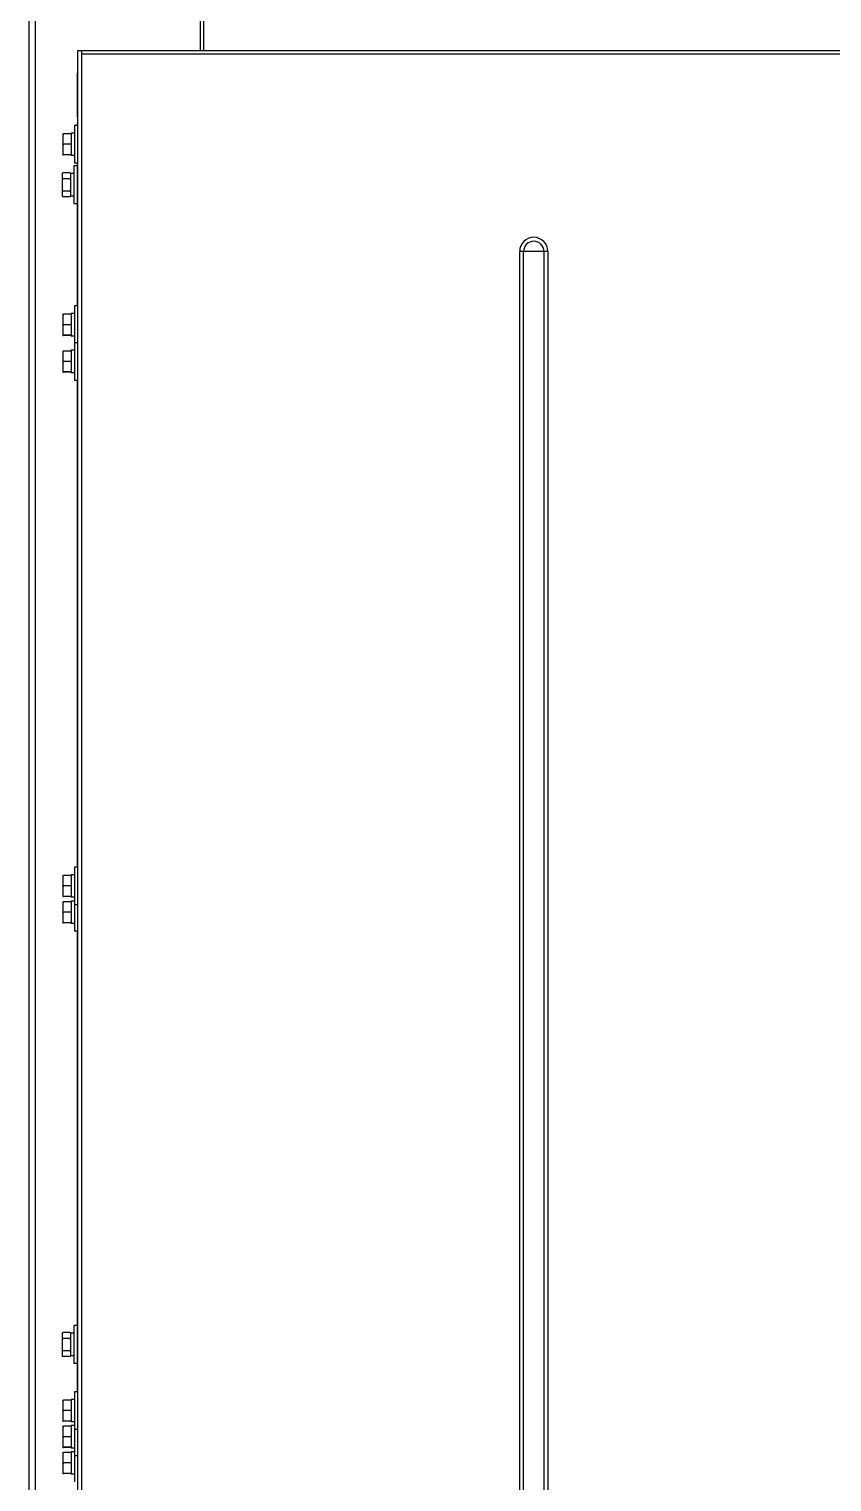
# Model space of a CAD drawing. Header units: millimetres. Extents: x 32496 to 166256, y 3504 to 23939.
# Drawn here: x 47929 to 48311, y 20758 to 21451 of the extents above; entities that cross this region are included whole.
import ezdxf

# ---------------------------------------------------------------- set-up
doc = ezdxf.new("R2010")
doc.units = ezdxf.units.MM
for name, color, linetype in [('2401-01144-S-M6-16HWM_1_0', 7, 'Continuous'), ('4215-19366_1_1_0', 7, 'Continuous'), ('4215-19373_1_1_0', 7, 'Continuous'), ('4215-19398_1-20250317_1_0', 7, 'Continuous'), ('4215-23304_2_1_1_0', 7, 'Continuous'), ('4215-HRQZZ01_1_1_0', 7, 'Continuous'), ('FG-S100X100-2232_0', 7, 'Continuous')]:
    doc.layers.add(name, color=color, linetype=linetype)

msp = doc.modelspace()

# ---------------------------------------------------------------- linework, layer by layer
at = {"layer": '2401-01144-S-M6-16HWM_1_0', "color": 7, "linetype": 'Continuous'}
for p, q in [((47951.94, 21404.888), (47950.34, 21404.888)), ((47950.34, 21404.888), (47950.34, 21386.888)), ((47944.74, 21400.908), (47944.74, 21390.869)), ((47948.44, 21400.914), (47945.04, 21400.914)), ((47950.34, 21401.238), (47948.74, 21401.238)), ((47948.74, 21401.238), (47948.74, 21390.538)), ((47948.44, 21395.939), (47945.04, 21395.939)), ((47948.44, 21390.914), (47945.04, 21390.914)), ((47948.44, 21390.863), (47945.04, 21390.863)), ((47950.34, 21390.538), (47948.74, 21390.538)), ((47951.64, 21385.638), (47950.04, 21385.638)), ((47950.04, 21385.638), (47950.04, 21367.638)), ((47951.94, 21386.888), (47950.34, 21386.888)), ((47944.44, 21382.112), (47944.682, 21382.354)), ((47944.44, 21382.112), (47944.44, 21371.165)), ((47948.14, 21382.411), (47944.74, 21382.411)), ((47948.14, 21379.436), (47944.74, 21379.436)), ((47948.44, 21382.112), (47948.197, 21382.354)), ((47948.44, 21382.112), (47948.44, 21371.165)), ((47950.04, 21381.988), (47948.44, 21381.988)), ((47944.44, 21371.165), (47944.682, 21370.922)), ((47944.682, 21370.922), (47944.74, 21370.866)), ((47948.14, 21373.663), (47944.74, 21373.663)), ((47948.14, 21370.866), (47944.74, 21370.866)), ((47948.198, 21370.922), (47948.14, 21370.866)), ((47948.44, 21371.165), (47948.197, 21370.922)), ((47950.04, 21371.288), (47948.44, 21371.288)), ((47951.64, 21367.638), (47950.04, 21367.638)), ((47944.74, 21314.908), (47944.74, 21304.869)), ((47948.44, 21314.914), (47945.04, 21314.914)), ((47950.34, 21315.238), (47948.74, 21315.238)), ((47948.74, 21315.238), (47948.74, 21304.538)), ((47951.94, 21318.888), (47950.34, 21318.888)), ((47950.34, 21318.888), (47950.34, 21301.388)), ((47948.44, 21309.939), (47945.04, 21309.939)), ((47948.44, 21304.914), (47945.04, 21304.914)), ((47948.44, 21304.863), (47945.04, 21304.863)), ((47950.34, 21304.538), (47948.74, 21304.538)), ((47951.94, 21301.388), (47950.34, 21301.388)), ((47950.34, 21301.388), (47950.34, 21283.388)), ((47944.74, 21297.408), (47944.74, 21287.369)), ((47948.44, 21297.414), (47945.04, 21297.414)), ((47950.34, 21297.738), (47948.74, 21297.738)), ((47948.74, 21297.738), (47948.74, 21287.038)), ((47948.44, 21292.439), (47945.04, 21292.439)), ((47948.44, 21287.414), (47945.04, 21287.414)), ((47948.44, 21287.363), (47945.04, 21287.363)), ((47950.34, 21287.038), (47948.74, 21287.038)), ((47951.94, 21283.388), (47950.34, 21283.388)), ((47951.94, 21051.388), (47950.34, 21051.388)), ((47950.34, 21051.388), (47950.34, 21033.388)), ((47944.74, 21047.408), (47944.74, 21037.369)), ((47948.44, 21047.414), (47945.04, 21047.414)), ((47950.34, 21047.738), (47948.74, 21047.738)), ((47948.74, 21047.738), (47948.74, 21037.038)), ((47948.44, 21042.439), (47945.04, 21042.439)), ((47948.44, 21037.414), (47945.04, 21037.414)), ((47944.74, 21034.908), (47944.74, 21024.869)), ((47948.44, 21037.363), (47945.04, 21037.363)), ((47948.44, 21034.914), (47945.04, 21034.914)), ((47950.34, 21037.038), (47948.74, 21037.038)), ((47950.34, 21035.238), (47948.74, 21035.238)), ((47948.74, 21035.238), (47948.74, 21024.538)), ((47950.34, 21033.389), (47950.34, 21020.888)), ((47951.94, 21033.388), (47950.34, 21033.388)), ((47948.44, 21029.939), (47945.04, 21029.939)), ((47948.44, 21024.914), (47945.04, 21024.914)), ((47948.44, 21024.863), (47945.04, 21024.863)), ((47950.34, 21024.538), (47948.74, 21024.538)), ((47951.94, 21020.888), (47950.34, 21020.888)), ((47948.14, 20829.661), (47944.74, 20829.661)), ((47951.64, 20832.888), (47950.04, 20832.888)), ((47950.04, 20832.888), (47950.04, 20814.888)), ((47944.44, 20829.362), (47944.682, 20829.604)), ((47944.44, 20829.362), (47944.44, 20818.415)), ((47948.14, 20826.686), (47944.74, 20826.686)), ((47948.44, 20829.362), (47948.197, 20829.604)), ((47948.44, 20829.362), (47948.44, 20818.415)), ((47950.04, 20829.238), (47948.44, 20829.238)), ((47944.44, 20818.415), (47944.682, 20818.172)), ((47944.682, 20818.172), (47944.74, 20818.116)), ((47948.14, 20820.913), (47944.74, 20820.913)), ((47948.14, 20818.116), (47944.74, 20818.116)), ((47948.198, 20818.172), (47948.14, 20818.116)), ((47948.44, 20818.415), (47948.197, 20818.172)), ((47950.04, 20818.538), (47948.44, 20818.538)), ((47951.64, 20814.888), (47950.04, 20814.888)), ((47944.74, 20797.408), (47944.74, 20787.369)), ((47948.44, 20797.414), (47945.04, 20797.414)), ((47950.34, 20797.738), (47948.74, 20797.738)), ((47948.74, 20797.738), (47948.74, 20787.038)), ((47951.94, 20801.388), (47950.34, 20801.388)), ((47950.34, 20801.388), (47950.34, 20783.388)), ((47948.44, 20792.439), (47945.04, 20792.439)), ((47944.74, 20784.908), (47944.74, 20774.869)), ((47948.44, 20787.414), (47945.04, 20787.414)), ((47948.44, 20787.363), (47945.04, 20787.363)), ((47948.44, 20784.914), (47945.04, 20784.914)), ((47950.34, 20787.038), (47948.74, 20787.038)), ((47950.34, 20785.238), (47948.74, 20785.238)), ((47948.74, 20785.238), (47948.74, 20774.538)), ((47950.34, 20783.389), (47950.34, 20770.888)), ((47951.94, 20783.388), (47950.34, 20783.388)), ((47948.44, 20779.939), (47945.04, 20779.939)), ((47948.44, 20774.914), (47945.04, 20774.914)), ((47948.44, 20774.863), (47945.04, 20774.863)), ((47950.34, 20774.538), (47948.74, 20774.538)), ((47944.74, 20772.408), (47944.74, 20762.369)), ((47948.44, 20772.414), (47945.04, 20772.414)), ((47948.44, 20767.439), (47945.04, 20767.439)), ((47950.34, 20772.738), (47948.74, 20772.738)), ((47948.74, 20772.738), (47948.74, 20762.038)), ((47950.34, 20770.889), (47950.34, 20758.388)), ((47951.94, 20770.888), (47950.34, 20770.888)), ((47948.44, 20762.414), (47945.04, 20762.414)), ((47948.44, 20762.363), (47945.04, 20762.363)), ((47950.34, 20762.038), (47948.74, 20762.038))]:
    msp.add_line(p, q, dxfattribs=at)
for points, knots in [([(47944.74, 21400.908), (47944.763, 21400.908), (47944.863, 21400.91), (47944.963, 21400.912), (47945.04, 21400.914)], [0, 0, 0, 0, 0.2336903, 1, 1, 1, 1]), ([(47945.04, 21400.914), (47945.013, 21400.867), (47944.907, 21400.681), (47944.808, 21400.49), (47944.74, 21400.345)], [0, 0, 0, 0, 0.2509109, 1, 1, 1, 1]), ([(47948.74, 21400.908), (47948.716, 21400.908), (47948.616, 21400.91), (47948.516, 21400.912), (47948.44, 21400.914)], [0, 0, 0, 0, 0.2336895, 1, 1, 1, 1]), ([(47948.44, 21400.914), (47948.467, 21400.867), (47948.573, 21400.681), (47948.671, 21400.49), (47948.74, 21400.345)], [0, 0, 0, 0, 0.2509104, 1, 1, 1, 1]), ([(47944.74, 21396.508), (47944.763, 21396.46), (47944.856, 21396.267), (47944.959, 21396.079), (47945.04, 21395.939)], [0, 0, 0, 0, 0.2491229, 1, 1, 1, 1]), ([(47945.04, 21395.939), (47945.013, 21395.892), (47944.907, 21395.704), (47944.808, 21395.512), (47944.74, 21395.365)], [0, 0, 0, 0, 0.2508448, 1, 1, 1, 1]), ([(47944.74, 21391.488), (47944.763, 21391.44), (47944.856, 21391.245), (47944.959, 21391.055), (47945.04, 21390.914)], [0, 0, 0, 0, 0.2491901, 1, 1, 1, 1]), ([(47945.04, 21390.914), (47945.013, 21390.914), (47944.913, 21390.912), (47944.813, 21390.91), (47944.74, 21390.908)], [0, 0, 0, 0, 0.2655139, 1, 1, 1, 1]), ([(47944.74, 21390.869), (47944.763, 21390.868), (47944.863, 21390.866), (47944.963, 21390.864), (47945.04, 21390.863)], [0, 0, 0, 0, 0.2336903, 1, 1, 1, 1]), ([(47948.74, 21396.508), (47948.717, 21396.46), (47948.623, 21396.267), (47948.521, 21396.079), (47948.44, 21395.939)], [0, 0, 0, 0, 0.2491233, 1, 1, 1, 1]), ([(47948.44, 21395.939), (47948.467, 21395.892), (47948.573, 21395.704), (47948.671, 21395.512), (47948.74, 21395.365)], [0, 0, 0, 0, 0.2508442, 1, 1, 1, 1]), ([(47948.74, 21391.488), (47948.717, 21391.44), (47948.623, 21391.245), (47948.521, 21391.055), (47948.44, 21390.914)], [0, 0, 0, 0, 0.2491904, 1, 1, 1, 1]), ([(47948.44, 21390.914), (47948.466, 21390.914), (47948.566, 21390.912), (47948.666, 21390.91), (47948.74, 21390.908)], [0, 0, 0, 0, 0.2655125, 1, 1, 1, 1]), ([(47948.74, 21390.869), (47948.716, 21390.868), (47948.616, 21390.866), (47948.516, 21390.864), (47948.44, 21390.863)], [0, 0, 0, 0, 0.2336895, 1, 1, 1, 1]), ([(47944.74, 21382.411), (47944.713, 21382.383), (47944.609, 21382.273), (47944.51, 21382.159), (47944.44, 21382.071)], [0, 0, 0, 0, 0.2550729, 1, 1, 1, 1]), ([(47944.44, 21379.776), (47944.463, 21379.747), (47944.558, 21379.629), (47944.66, 21379.518), (47944.74, 21379.436)], [0, 0, 0, 0, 0.2448497, 1, 1, 1, 1]), ([(47948.14, 21382.411), (47948.167, 21382.383), (47948.271, 21382.273), (47948.37, 21382.159), (47948.44, 21382.071)], [0, 0, 0, 0, 0.2550721, 1, 1, 1, 1]), ([(47948.44, 21379.776), (47948.417, 21379.747), (47948.321, 21379.629), (47948.219, 21379.518), (47948.14, 21379.436)], [0, 0, 0, 0, 0.2448497, 1, 1, 1, 1]), ([(47944.74, 21373.663), (47944.713, 21373.637), (47944.609, 21373.534), (47944.51, 21373.427), (47944.44, 21373.343)], [0, 0, 0, 0, 0.2556467, 1, 1, 1, 1]), ([(47944.44, 21371.185), (47944.459, 21371.163), (47944.536, 21371.073), (47944.618, 21370.986), (47944.682, 21370.922)], [0, 0, 0, 0, 0.2451928, 1, 1, 1, 1]), ([(47948.14, 21373.663), (47948.167, 21373.637), (47948.27, 21373.534), (47948.37, 21373.427), (47948.44, 21373.343)], [0, 0, 0, 0, 0.2556459, 1, 1, 1, 1]), ([(47948.44, 21371.185), (47948.421, 21371.163), (47948.343, 21371.073), (47948.261, 21370.986), (47948.197, 21370.922)], [0, 0, 0, 0, 0.2451926, 1, 1, 1, 1]), ([(47944.74, 21314.908), (47944.763, 21314.908), (47944.863, 21314.91), (47944.963, 21314.912), (47945.04, 21314.914)], [0, 0, 0, 0, 0.2336903, 1, 1, 1, 1]), ([(47945.04, 21314.914), (47945.013, 21314.867), (47944.907, 21314.681), (47944.808, 21314.49), (47944.74, 21314.345)], [0, 0, 0, 0, 0.2509109, 1, 1, 1, 1]), ([(47948.74, 21314.908), (47948.716, 21314.908), (47948.616, 21314.91), (47948.516, 21314.912), (47948.44, 21314.914)], [0, 0, 0, 0, 0.2336895, 1, 1, 1, 1]), ([(47948.44, 21314.914), (47948.467, 21314.867), (47948.573, 21314.681), (47948.671, 21314.49), (47948.74, 21314.345)], [0, 0, 0, 0, 0.2509104, 1, 1, 1, 1]), ([(47944.74, 21310.508), (47944.763, 21310.46), (47944.856, 21310.267), (47944.959, 21310.079), (47945.04, 21309.939)], [0, 0, 0, 0, 0.2491229, 1, 1, 1, 1]), ([(47945.04, 21309.939), (47945.013, 21309.892), (47944.907, 21309.704), (47944.808, 21309.512), (47944.74, 21309.365)], [0, 0, 0, 0, 0.2508448, 1, 1, 1, 1]), ([(47948.74, 21310.508), (47948.717, 21310.46), (47948.623, 21310.267), (47948.521, 21310.079), (47948.44, 21309.939)], [0, 0, 0, 0, 0.2491233, 1, 1, 1, 1]), ([(47948.44, 21309.939), (47948.467, 21309.892), (47948.573, 21309.704), (47948.671, 21309.512), (47948.74, 21309.365)], [0, 0, 0, 0, 0.2508442, 1, 1, 1, 1]), ([(47944.74, 21305.488), (47944.763, 21305.44), (47944.856, 21305.245), (47944.959, 21305.055), (47945.04, 21304.914)], [0, 0, 0, 0, 0.2491901, 1, 1, 1, 1]), ([(47945.04, 21304.914), (47945.013, 21304.914), (47944.913, 21304.912), (47944.813, 21304.91), (47944.74, 21304.908)], [0, 0, 0, 0, 0.2655139, 1, 1, 1, 1]), ([(47944.74, 21304.869), (47944.763, 21304.868), (47944.863, 21304.866), (47944.963, 21304.864), (47945.04, 21304.863)], [0, 0, 0, 0, 0.2336903, 1, 1, 1, 1]), ([(47948.74, 21305.488), (47948.717, 21305.44), (47948.623, 21305.245), (47948.521, 21305.055), (47948.44, 21304.914)], [0, 0, 0, 0, 0.2491904, 1, 1, 1, 1]), ([(47948.44, 21304.914), (47948.466, 21304.914), (47948.566, 21304.912), (47948.666, 21304.91), (47948.74, 21304.908)], [0, 0, 0, 0, 0.2655125, 1, 1, 1, 1]), ([(47948.74, 21304.869), (47948.716, 21304.868), (47948.616, 21304.866), (47948.516, 21304.864), (47948.44, 21304.863)], [0, 0, 0, 0, 0.2336895, 1, 1, 1, 1]), ([(47944.74, 21297.408), (47944.763, 21297.408), (47944.863, 21297.41), (47944.963, 21297.412), (47945.04, 21297.414)], [0, 0, 0, 0, 0.2336903, 1, 1, 1, 1]), ([(47945.04, 21297.414), (47945.013, 21297.367), (47944.907, 21297.181), (47944.808, 21296.99), (47944.74, 21296.845)], [0, 0, 0, 0, 0.2509109, 1, 1, 1, 1]), ([(47948.74, 21297.408), (47948.716, 21297.408), (47948.616, 21297.41), (47948.516, 21297.412), (47948.44, 21297.414)], [0, 0, 0, 0, 0.2336895, 1, 1, 1, 1]), ([(47948.44, 21297.414), (47948.467, 21297.367), (47948.573, 21297.181), (47948.671, 21296.99), (47948.74, 21296.845)], [0, 0, 0, 0, 0.2509104, 1, 1, 1, 1]), ([(47944.74, 21293.008), (47944.763, 21292.96), (47944.856, 21292.767), (47944.959, 21292.579), (47945.04, 21292.439)], [0, 0, 0, 0, 0.2491229, 1, 1, 1, 1]), ([(47945.04, 21292.439), (47945.013, 21292.392), (47944.907, 21292.204), (47944.808, 21292.012), (47944.74, 21291.865)], [0, 0, 0, 0, 0.2508448, 1, 1, 1, 1]), ([(47944.74, 21287.988), (47944.763, 21287.94), (47944.856, 21287.745), (47944.959, 21287.555), (47945.04, 21287.414)], [0, 0, 0, 0, 0.2491901, 1, 1, 1, 1]), ([(47945.04, 21287.414), (47945.013, 21287.414), (47944.913, 21287.412), (47944.813, 21287.41), (47944.74, 21287.408)], [0, 0, 0, 0, 0.2655139, 1, 1, 1, 1]), ([(47944.74, 21287.369), (47944.763, 21287.368), (47944.863, 21287.366), (47944.963, 21287.364), (47945.04, 21287.363)], [0, 0, 0, 0, 0.2336903, 1, 1, 1, 1]), ([(47948.74, 21293.008), (47948.717, 21292.96), (47948.623, 21292.767), (47948.521, 21292.579), (47948.44, 21292.439)], [0, 0, 0, 0, 0.2491233, 1, 1, 1, 1]), ([(47948.44, 21292.439), (47948.467, 21292.392), (47948.573, 21292.204), (47948.671, 21292.012), (47948.74, 21291.865)], [0, 0, 0, 0, 0.2508442, 1, 1, 1, 1]), ([(47948.74, 21287.988), (47948.717, 21287.94), (47948.623, 21287.745), (47948.521, 21287.555), (47948.44, 21287.414)], [0, 0, 0, 0, 0.2491904, 1, 1, 1, 1]), ([(47948.44, 21287.414), (47948.466, 21287.414), (47948.566, 21287.412), (47948.666, 21287.41), (47948.74, 21287.408)], [0, 0, 0, 0, 0.2655125, 1, 1, 1, 1]), ([(47948.74, 21287.369), (47948.716, 21287.368), (47948.616, 21287.366), (47948.516, 21287.364), (47948.44, 21287.363)], [0, 0, 0, 0, 0.2336895, 1, 1, 1, 1]), ([(47944.74, 21047.408), (47944.763, 21047.408), (47944.863, 21047.41), (47944.963, 21047.412), (47945.04, 21047.414)], [0, 0, 0, 0, 0.2336903, 1, 1, 1, 1]), ([(47945.04, 21047.414), (47945.013, 21047.367), (47944.907, 21047.181), (47944.808, 21046.99), (47944.74, 21046.845)], [0, 0, 0, 0, 0.2509109, 1, 1, 1, 1]), ([(47948.74, 21047.408), (47948.716, 21047.408), (47948.616, 21047.41), (47948.516, 21047.412), (47948.44, 21047.414)], [0, 0, 0, 0, 0.2336895, 1, 1, 1, 1]), ([(47948.44, 21047.414), (47948.467, 21047.367), (47948.573, 21047.181), (47948.671, 21046.99), (47948.74, 21046.845)], [0, 0, 0, 0, 0.2509104, 1, 1, 1, 1]), ([(47944.74, 21043.008), (47944.763, 21042.96), (47944.856, 21042.767), (47944.959, 21042.579), (47945.04, 21042.439)], [0, 0, 0, 0, 0.2491229, 1, 1, 1, 1]), ([(47945.04, 21042.439), (47945.013, 21042.392), (47944.907, 21042.204), (47944.808, 21042.012), (47944.74, 21041.865)], [0, 0, 0, 0, 0.2508448, 1, 1, 1, 1]), ([(47944.74, 21037.988), (47944.763, 21037.94), (47944.856, 21037.745), (47944.959, 21037.555), (47945.04, 21037.414)], [0, 0, 0, 0, 0.2491901, 1, 1, 1, 1]), ([(47945.04, 21037.414), (47945.013, 21037.414), (47944.913, 21037.412), (47944.813, 21037.41), (47944.74, 21037.408)], [0, 0, 0, 0, 0.2655139, 1, 1, 1, 1]), ([(47948.74, 21043.008), (47948.717, 21042.96), (47948.623, 21042.767), (47948.521, 21042.579), (47948.44, 21042.439)], [0, 0, 0, 0, 0.2491233, 1, 1, 1, 1]), ([(47948.44, 21042.439), (47948.467, 21042.392), (47948.573, 21042.204), (47948.671, 21042.012), (47948.74, 21041.865)], [0, 0, 0, 0, 0.2508442, 1, 1, 1, 1]), ([(47948.74, 21037.988), (47948.717, 21037.94), (47948.623, 21037.745), (47948.521, 21037.555), (47948.44, 21037.414)], [0, 0, 0, 0, 0.2491904, 1, 1, 1, 1]), ([(47948.44, 21037.414), (47948.466, 21037.414), (47948.566, 21037.412), (47948.666, 21037.41), (47948.74, 21037.408)], [0, 0, 0, 0, 0.2655125, 1, 1, 1, 1]), ([(47944.74, 21037.369), (47944.763, 21037.368), (47944.863, 21037.366), (47944.963, 21037.364), (47945.04, 21037.363)], [0, 0, 0, 0, 0.2336903, 1, 1, 1, 1]), ([(47944.74, 21034.908), (47944.763, 21034.908), (47944.863, 21034.91), (47944.963, 21034.912), (47945.04, 21034.914)], [0, 0, 0, 0, 0.2336903, 1, 1, 1, 1]), ([(47945.04, 21034.914), (47945.013, 21034.867), (47944.907, 21034.681), (47944.808, 21034.49), (47944.74, 21034.345)], [0, 0, 0, 0, 0.2509109, 1, 1, 1, 1]), ([(47944.74, 21030.508), (47944.763, 21030.46), (47944.856, 21030.267), (47944.959, 21030.079), (47945.04, 21029.939)], [0, 0, 0, 0, 0.2491229, 1, 1, 1, 1]), ([(47948.74, 21037.369), (47948.716, 21037.368), (47948.616, 21037.366), (47948.516, 21037.364), (47948.44, 21037.363)], [0, 0, 0, 0, 0.2336895, 1, 1, 1, 1]), ([(47948.74, 21034.908), (47948.716, 21034.908), (47948.616, 21034.91), (47948.516, 21034.912), (47948.44, 21034.914)], [0, 0, 0, 0, 0.2336895, 1, 1, 1, 1]), ([(47948.44, 21034.914), (47948.467, 21034.867), (47948.573, 21034.681), (47948.671, 21034.49), (47948.74, 21034.345)], [0, 0, 0, 0, 0.2509104, 1, 1, 1, 1]), ([(47948.74, 21030.508), (47948.717, 21030.46), (47948.623, 21030.267), (47948.521, 21030.079), (47948.44, 21029.939)], [0, 0, 0, 0, 0.2491233, 1, 1, 1, 1]), ([(47945.04, 21029.939), (47945.013, 21029.892), (47944.907, 21029.704), (47944.808, 21029.512), (47944.74, 21029.365)], [0, 0, 0, 0, 0.2508448, 1, 1, 1, 1]), ([(47944.74, 21025.488), (47944.763, 21025.44), (47944.856, 21025.245), (47944.959, 21025.055), (47945.04, 21024.914)], [0, 0, 0, 0, 0.2491901, 1, 1, 1, 1]), ([(47945.04, 21024.914), (47945.013, 21024.914), (47944.913, 21024.912), (47944.813, 21024.91), (47944.74, 21024.908)], [0, 0, 0, 0, 0.2655139, 1, 1, 1, 1]), ([(47944.74, 21024.869), (47944.763, 21024.868), (47944.863, 21024.866), (47944.963, 21024.864), (47945.04, 21024.863)], [0, 0, 0, 0, 0.2336903, 1, 1, 1, 1]), ([(47948.44, 21029.939), (47948.467, 21029.892), (47948.573, 21029.704), (47948.671, 21029.512), (47948.74, 21029.365)], [0, 0, 0, 0, 0.2508442, 1, 1, 1, 1]), ([(47948.74, 21025.488), (47948.717, 21025.44), (47948.623, 21025.245), (47948.521, 21025.055), (47948.44, 21024.914)], [0, 0, 0, 0, 0.2491904, 1, 1, 1, 1]), ([(47948.44, 21024.914), (47948.466, 21024.914), (47948.566, 21024.912), (47948.666, 21024.91), (47948.74, 21024.908)], [0, 0, 0, 0, 0.2655125, 1, 1, 1, 1]), ([(47948.74, 21024.869), (47948.716, 21024.868), (47948.616, 21024.866), (47948.516, 21024.864), (47948.44, 21024.863)], [0, 0, 0, 0, 0.2336895, 1, 1, 1, 1]), ([(47944.74, 20829.661), (47944.713, 20829.633), (47944.609, 20829.523), (47944.51, 20829.409), (47944.44, 20829.321)], [0, 0, 0, 0, 0.2550729, 1, 1, 1, 1]), ([(47948.14, 20829.661), (47948.167, 20829.633), (47948.271, 20829.523), (47948.37, 20829.409), (47948.44, 20829.321)], [0, 0, 0, 0, 0.2550721, 1, 1, 1, 1]), ([(47944.44, 20827.026), (47944.463, 20826.997), (47944.558, 20826.879), (47944.66, 20826.768), (47944.74, 20826.686)], [0, 0, 0, 0, 0.2448497, 1, 1, 1, 1]), ([(47948.44, 20827.026), (47948.417, 20826.997), (47948.321, 20826.879), (47948.219, 20826.768), (47948.14, 20826.686)], [0, 0, 0, 0, 0.2448497, 1, 1, 1, 1]), ([(47944.74, 20820.913), (47944.713, 20820.887), (47944.609, 20820.784), (47944.51, 20820.677), (47944.44, 20820.593)], [0, 0, 0, 0, 0.2556467, 1, 1, 1, 1]), ([(47944.44, 20818.435), (47944.459, 20818.413), (47944.536, 20818.323), (47944.618, 20818.236), (47944.682, 20818.172)], [0, 0, 0, 0, 0.2451928, 1, 1, 1, 1]), ([(47948.14, 20820.913), (47948.167, 20820.887), (47948.27, 20820.784), (47948.37, 20820.677), (47948.44, 20820.593)], [0, 0, 0, 0, 0.2556459, 1, 1, 1, 1]), ([(47948.44, 20818.435), (47948.421, 20818.413), (47948.343, 20818.323), (47948.261, 20818.236), (47948.197, 20818.172)], [0, 0, 0, 0, 0.2451926, 1, 1, 1, 1]), ([(47944.74, 20797.408), (47944.763, 20797.408), (47944.863, 20797.41), (47944.963, 20797.412), (47945.04, 20797.414)], [0, 0, 0, 0, 0.2336903, 1, 1, 1, 1]), ([(47945.04, 20797.414), (47945.013, 20797.367), (47944.907, 20797.181), (47944.808, 20796.99), (47944.74, 20796.845)], [0, 0, 0, 0, 0.2509109, 1, 1, 1, 1]), ([(47948.74, 20797.408), (47948.716, 20797.408), (47948.616, 20797.41), (47948.516, 20797.412), (47948.44, 20797.414)], [0, 0, 0, 0, 0.2336895, 1, 1, 1, 1]), ([(47948.44, 20797.414), (47948.467, 20797.367), (47948.573, 20797.181), (47948.671, 20796.99), (47948.74, 20796.845)], [0, 0, 0, 0, 0.2509104, 1, 1, 1, 1]), ([(47944.74, 20793.008), (47944.763, 20792.96), (47944.856, 20792.767), (47944.959, 20792.579), (47945.04, 20792.439)], [0, 0, 0, 0, 0.2491229, 1, 1, 1, 1]), ([(47945.04, 20792.439), (47945.013, 20792.392), (47944.907, 20792.204), (47944.808, 20792.012), (47944.74, 20791.865)], [0, 0, 0, 0, 0.2508448, 1, 1, 1, 1]), ([(47948.74, 20793.008), (47948.717, 20792.96), (47948.623, 20792.767), (47948.521, 20792.579), (47948.44, 20792.439)], [0, 0, 0, 0, 0.2491233, 1, 1, 1, 1]), ([(47948.44, 20792.439), (47948.467, 20792.392), (47948.573, 20792.204), (47948.671, 20792.012), (47948.74, 20791.865)], [0, 0, 0, 0, 0.2508442, 1, 1, 1, 1]), ([(47944.74, 20787.988), (47944.763, 20787.94), (47944.856, 20787.745), (47944.959, 20787.555), (47945.04, 20787.414)], [0, 0, 0, 0, 0.2491901, 1, 1, 1, 1]), ([(47945.04, 20787.414), (47945.013, 20787.414), (47944.913, 20787.412), (47944.813, 20787.41), (47944.74, 20787.408)], [0, 0, 0, 0, 0.2655139, 1, 1, 1, 1]), ([(47944.74, 20787.369), (47944.763, 20787.368), (47944.863, 20787.366), (47944.963, 20787.364), (47945.04, 20787.363)], [0, 0, 0, 0, 0.2336903, 1, 1, 1, 1]), ([(47944.74, 20784.908), (47944.763, 20784.908), (47944.863, 20784.91), (47944.963, 20784.912), (47945.04, 20784.914)], [0, 0, 0, 0, 0.2336903, 1, 1, 1, 1]), ([(47945.04, 20784.914), (47945.013, 20784.867), (47944.907, 20784.681), (47944.808, 20784.49), (47944.74, 20784.345)], [0, 0, 0, 0, 0.2509109, 1, 1, 1, 1]), ([(47948.74, 20787.988), (47948.717, 20787.94), (47948.623, 20787.745), (47948.521, 20787.555), (47948.44, 20787.414)], [0, 0, 0, 0, 0.2491904, 1, 1, 1, 1]), ([(47948.44, 20787.414), (47948.466, 20787.414), (47948.566, 20787.412), (47948.666, 20787.41), (47948.74, 20787.408)], [0, 0, 0, 0, 0.2655125, 1, 1, 1, 1]), ([(47948.74, 20787.369), (47948.716, 20787.368), (47948.616, 20787.366), (47948.516, 20787.364), (47948.44, 20787.363)], [0, 0, 0, 0, 0.2336895, 1, 1, 1, 1]), ([(47948.74, 20784.908), (47948.716, 20784.908), (47948.616, 20784.91), (47948.516, 20784.912), (47948.44, 20784.914)], [0, 0, 0, 0, 0.2336895, 1, 1, 1, 1]), ([(47948.44, 20784.914), (47948.467, 20784.867), (47948.573, 20784.681), (47948.671, 20784.49), (47948.74, 20784.345)], [0, 0, 0, 0, 0.2509104, 1, 1, 1, 1]), ([(47944.74, 20780.508), (47944.763, 20780.46), (47944.856, 20780.267), (47944.959, 20780.079), (47945.04, 20779.939)], [0, 0, 0, 0, 0.2491229, 1, 1, 1, 1]), ([(47945.04, 20779.939), (47945.013, 20779.892), (47944.907, 20779.704), (47944.808, 20779.512), (47944.74, 20779.365)], [0, 0, 0, 0, 0.2508448, 1, 1, 1, 1]), ([(47944.74, 20775.488), (47944.763, 20775.44), (47944.856, 20775.245), (47944.959, 20775.055), (47945.04, 20774.914)], [0, 0, 0, 0, 0.2491901, 1, 1, 1, 1]), ([(47945.04, 20774.914), (47945.013, 20774.914), (47944.913, 20774.912), (47944.813, 20774.91), (47944.74, 20774.908)], [0, 0, 0, 0, 0.2655139, 1, 1, 1, 1]), ([(47944.74, 20774.869), (47944.763, 20774.868), (47944.863, 20774.866), (47944.963, 20774.864), (47945.04, 20774.863)], [0, 0, 0, 0, 0.2336903, 1, 1, 1, 1]), ([(47948.74, 20780.508), (47948.717, 20780.46), (47948.623, 20780.267), (47948.521, 20780.079), (47948.44, 20779.939)], [0, 0, 0, 0, 0.2491233, 1, 1, 1, 1]), ([(47948.44, 20779.939), (47948.467, 20779.892), (47948.573, 20779.704), (47948.671, 20779.512), (47948.74, 20779.365)], [0, 0, 0, 0, 0.2508442, 1, 1, 1, 1]), ([(47948.74, 20775.488), (47948.717, 20775.44), (47948.623, 20775.245), (47948.521, 20775.055), (47948.44, 20774.914)], [0, 0, 0, 0, 0.2491904, 1, 1, 1, 1]), ([(47948.44, 20774.914), (47948.466, 20774.914), (47948.566, 20774.912), (47948.666, 20774.91), (47948.74, 20774.908)], [0, 0, 0, 0, 0.2655125, 1, 1, 1, 1]), ([(47948.74, 20774.869), (47948.716, 20774.868), (47948.616, 20774.866), (47948.516, 20774.864), (47948.44, 20774.863)], [0, 0, 0, 0, 0.2336895, 1, 1, 1, 1]), ([(47944.74, 20772.408), (47944.763, 20772.408), (47944.863, 20772.41), (47944.963, 20772.412), (47945.04, 20772.414)], [0, 0, 0, 0, 0.2336903, 1, 1, 1, 1]), ([(47945.04, 20772.414), (47945.013, 20772.367), (47944.907, 20772.181), (47944.808, 20771.99), (47944.74, 20771.845)], [0, 0, 0, 0, 0.2509109, 1, 1, 1, 1]), ([(47944.74, 20768.008), (47944.763, 20767.96), (47944.856, 20767.767), (47944.959, 20767.579), (47945.04, 20767.439)], [0, 0, 0, 0, 0.2491229, 1, 1, 1, 1]), ([(47945.04, 20767.439), (47945.013, 20767.392), (47944.907, 20767.204), (47944.808, 20767.012), (47944.74, 20766.865)], [0, 0, 0, 0, 0.2508448, 1, 1, 1, 1]), ([(47948.74, 20772.408), (47948.716, 20772.408), (47948.616, 20772.41), (47948.516, 20772.412), (47948.44, 20772.414)], [0, 0, 0, 0, 0.2336895, 1, 1, 1, 1]), ([(47948.44, 20772.414), (47948.467, 20772.367), (47948.573, 20772.181), (47948.671, 20771.99), (47948.74, 20771.845)], [0, 0, 0, 0, 0.2509104, 1, 1, 1, 1]), ([(47948.74, 20768.008), (47948.717, 20767.96), (47948.623, 20767.767), (47948.521, 20767.579), (47948.44, 20767.439)], [0, 0, 0, 0, 0.2491233, 1, 1, 1, 1]), ([(47948.44, 20767.439), (47948.467, 20767.392), (47948.573, 20767.204), (47948.671, 20767.012), (47948.74, 20766.865)], [0, 0, 0, 0, 0.2508442, 1, 1, 1, 1]), ([(47944.74, 20762.988), (47944.763, 20762.94), (47944.856, 20762.745), (47944.959, 20762.555), (47945.04, 20762.414)], [0, 0, 0, 0, 0.2491901, 1, 1, 1, 1]), ([(47945.04, 20762.414), (47945.013, 20762.414), (47944.913, 20762.412), (47944.813, 20762.41), (47944.74, 20762.408)], [0, 0, 0, 0, 0.2655139, 1, 1, 1, 1]), ([(47944.74, 20762.369), (47944.763, 20762.368), (47944.863, 20762.366), (47944.963, 20762.364), (47945.04, 20762.363)], [0, 0, 0, 0, 0.2336903, 1, 1, 1, 1]), ([(47948.74, 20762.988), (47948.717, 20762.94), (47948.623, 20762.745), (47948.521, 20762.555), (47948.44, 20762.414)], [0, 0, 0, 0, 0.2491904, 1, 1, 1, 1]), ([(47948.44, 20762.414), (47948.466, 20762.414), (47948.566, 20762.412), (47948.666, 20762.41), (47948.74, 20762.408)], [0, 0, 0, 0, 0.2655125, 1, 1, 1, 1]), ([(47948.74, 20762.369), (47948.716, 20762.368), (47948.616, 20762.366), (47948.516, 20762.364), (47948.44, 20762.363)], [0, 0, 0, 0, 0.2336895, 1, 1, 1, 1])]:
    msp.add_open_spline(points, degree=3, knots=knots, dxfattribs=at)
for points in [[(47944.74, 21379.436), (47944.632, 21379.22), (47944.531, 21379), (47944.44, 21378.776)], [(47948.14, 21379.436), (47948.248, 21379.22), (47948.349, 21379), (47948.44, 21378.776)], [(47944.44, 21374.323), (47944.531, 21374.099), (47944.632, 21373.879), (47944.74, 21373.663)], [(47948.44, 21374.323), (47948.349, 21374.099), (47948.248, 21373.879), (47948.14, 21373.663)], [(47944.74, 20826.686), (47944.632, 20826.47), (47944.531, 20826.25), (47944.44, 20826.026)], [(47948.14, 20826.686), (47948.248, 20826.47), (47948.349, 20826.25), (47948.44, 20826.026)], [(47944.44, 20821.573), (47944.531, 20821.349), (47944.632, 20821.129), (47944.74, 20820.913)], [(47948.44, 20821.573), (47948.349, 20821.349), (47948.248, 20821.129), (47948.14, 20820.913)]]:
    msp.add_open_spline(points, degree=3, dxfattribs=at)
at = {"layer": '4215-19366_1_1_0', "color": 7, "linetype": 'Continuous'}
for p, q in [((47951.64, 21405.888), (47951.94, 21405.888)), ((47951.64, 21405.888), (47951.64, 21404.888)), ((47951.64, 21386.888), (47951.64, 21318.888)), ((47951.64, 21283.388), (47951.64, 21051.388)), ((47951.64, 21270.888), (47951.94, 21270.888)), ((47951.64, 21020.888), (47951.64, 20801.388)), ((47951.64, 20842.388), (47951.94, 20842.388)), ((47951.94, 20840.388), (47951.64, 20840.388))]:
    msp.add_line(p, q, dxfattribs=at)
at = {"layer": '4215-19373_1_1_0', "color": 7, "linetype": 'Continuous'}
for p, q in [((47951.64, 21429.888), (47951.94, 21429.888)), ((47951.64, 21429.888), (47951.64, 21408.888)), ((47951.94, 21408.888), (47951.64, 21408.888))]:
    msp.add_line(p, q, dxfattribs=at)
at = {"layer": '4215-19373_1_1_0', "color": 9, "linetype": 'Continuous'}
msp.add_line((47951.64, 21410.088), (47951.94, 21410.088), dxfattribs=at)
at = {"layer": '4215-19373_1_1_0', "color": 7, "linetype": 'Continuous'}
msp.add_arc((47953.64, 21428.888), 2, 148.399963, 149.999216, dxfattribs=at)
at = {"layer": '4215-19398_1-20250317_1_0', "color": 7, "linetype": 'Continuous'}
msp.add_line((48010.24, 21779.588), (48010.24, 21440.638), dxfattribs=at)
at = {"layer": '4215-23304_2_1_1_0', "color": 7, "linetype": 'Continuous'}
for p, q in [((47951.94, 21440.638), (48686.34, 21440.638)), ((47951.94, 20119.138), (47951.94, 21440.638)), ((47953.64, 21440.638), (47953.64, 21438.938))]:
    msp.add_line(p, q, dxfattribs=at)
at = {"layer": '4215-23304_2_1_1_0', "color": 9, "linetype": 'Continuous'}
for p, q in [((48684.64, 21438.938), (47953.64, 21438.938)), ((47953.64, 21438.938), (47953.64, 20120.838)), ((48175.848, 21344.888), (48162.432, 21344.888)), ((48162.432, 20214.888), (48162.432, 21344.888)), ((48164.295, 20214.888), (48164.295, 21344.888)), ((48173.985, 21344.888), (48173.985, 20214.888)), ((48175.848, 21344.888), (48175.848, 20214.888))]:
    msp.add_line(p, q, dxfattribs=at)
for radius in [6.708, 4.845]:
    msp.add_arc((48169.14, 21344.888), radius, 0, 180, dxfattribs=at)
at = {"layer": '4215-HRQZZ01_1_1_0', "color": 7, "linetype": 'Continuous'}
msp.add_line((48011.99, 21440.638), (48011.99, 21778.188), dxfattribs=at)
at = {"layer": 'FG-S100X100-2232_0', "color": 9, "linetype": 'Continuous'}
msp.add_line((47928.64, 19811.888), (47928.64, 22083.888), dxfattribs=at)
at = {"layer": 'FG-S100X100-2232_0', "color": 7, "linetype": 'Continuous'}
msp.add_line((47931.64, 19811.888), (47931.64, 22083.888), dxfattribs=at)

doc.saveas('drawing.dxf')
